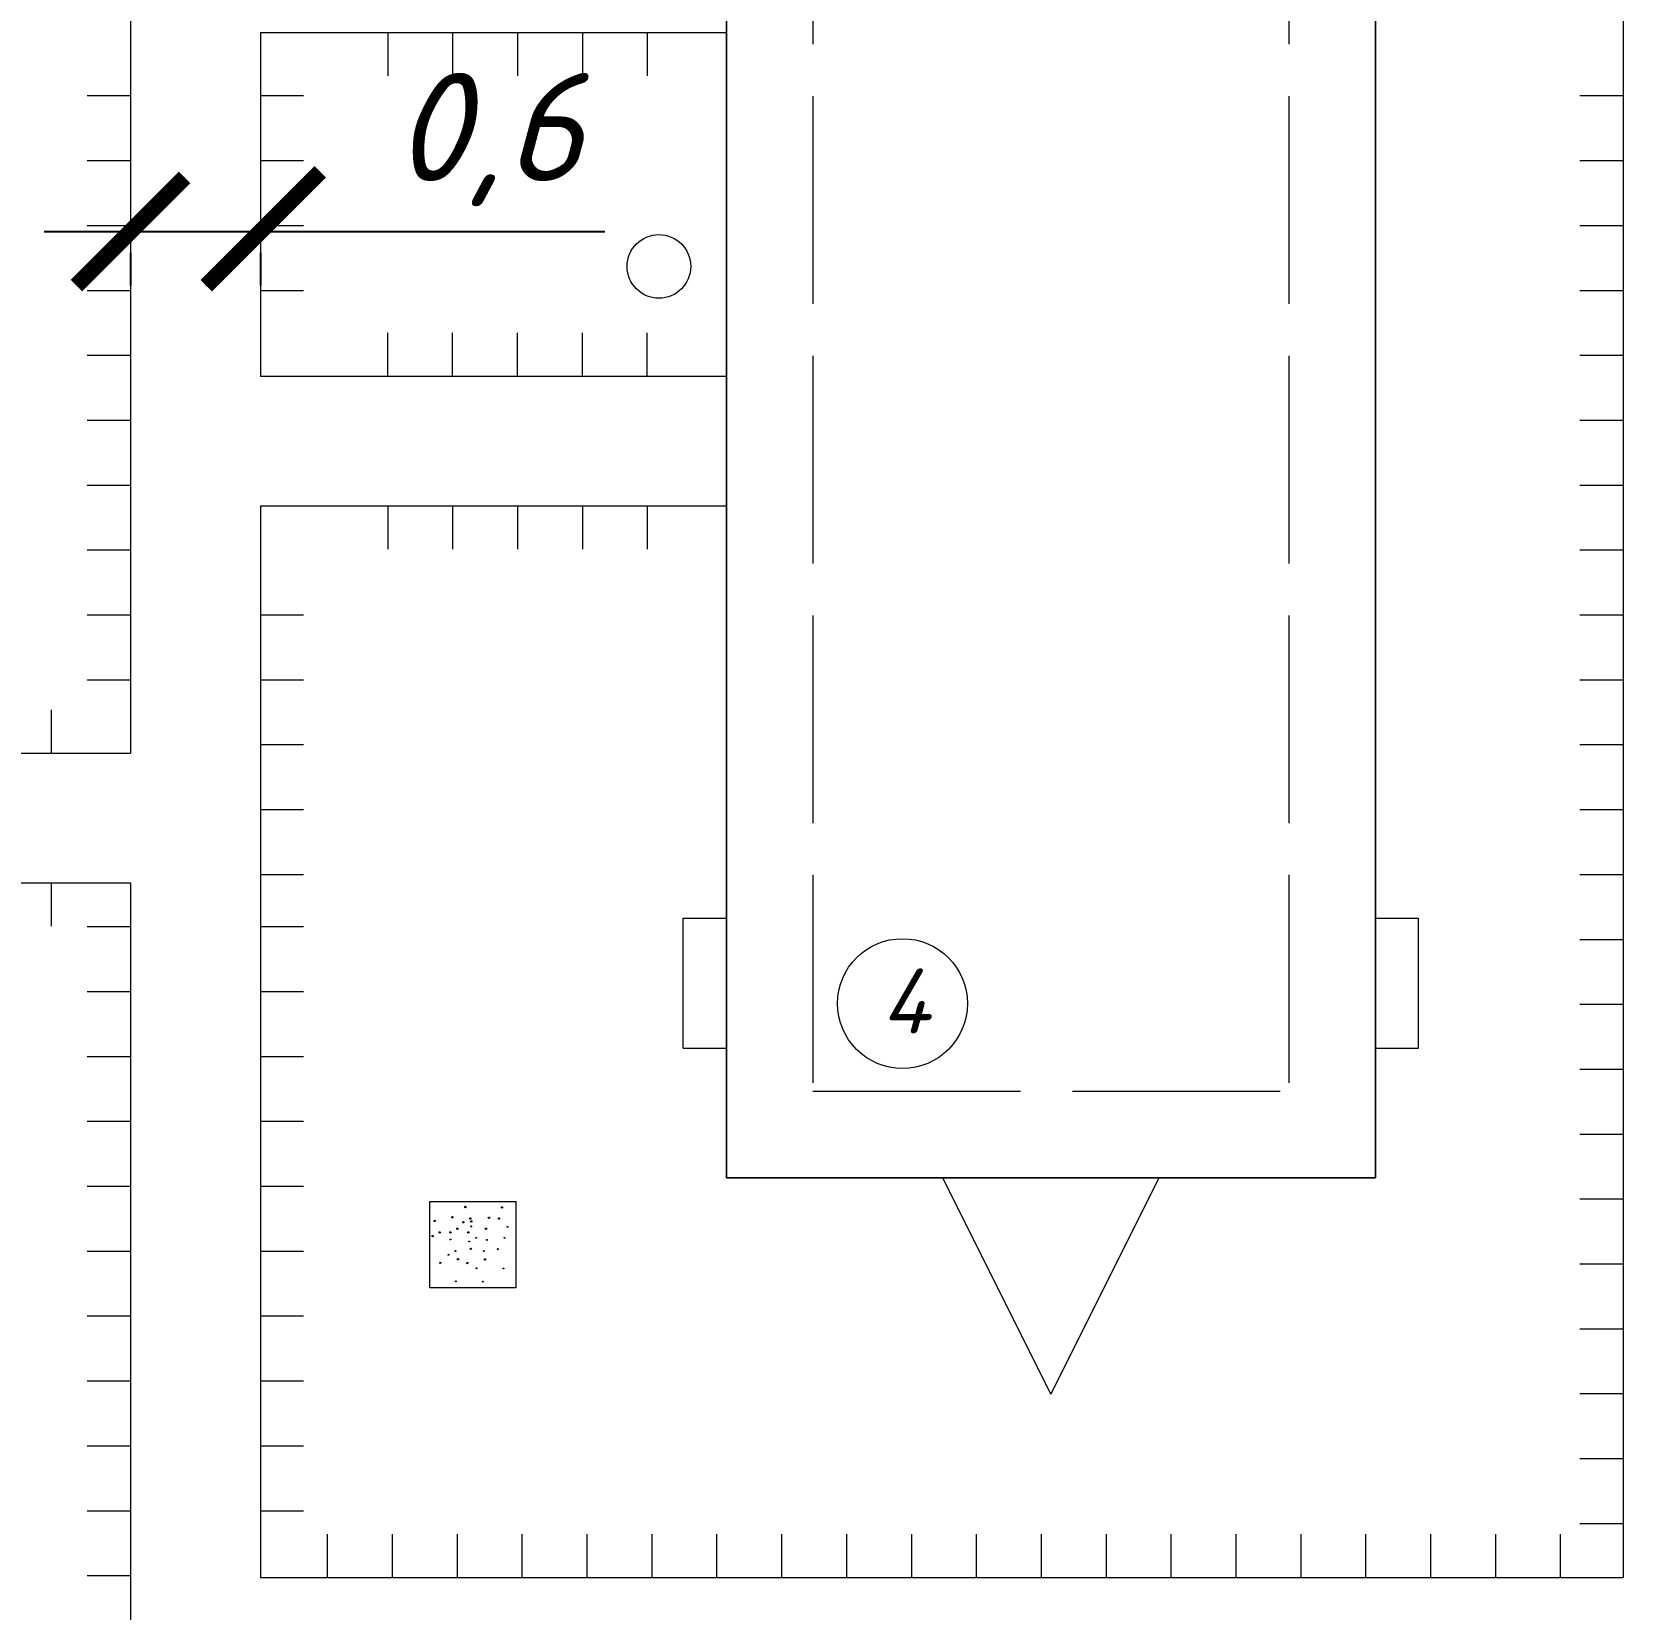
# Model space of a CAD drawing. Header units: millimetres. Extents: x 27137 to 30937, y -4667 to -569.
# Drawn here: x 28857.44 to 28894.23, y -756.13 to -719.68 of the extents above; entities that cross this region are included whole.
import ezdxf

# ---------------------------------------------------------------- set-up
doc = ezdxf.new("R2010")
doc.units = ezdxf.units.MM
doc.header["$LTSCALE"] = 0.4
doc.linetypes.add('ACAD_ISO02W100', pattern=[15, 12, -3])
doc.layers.add('здания', color=7, linetype='Continuous', lineweight=40)
doc.styles.add('Isocpeur', font='isocpeui.ttf', dxfattribs={"height": 2.5})
doc.styles.get("Standard").update_dxf_attribs({"font": 'isocpeui.ttf', "height": 2.5})
doc.dimstyles.new('06', dxfattribs={"dimtxt": 2.5, "dimasz": 2.5, "dimexe": 1.25, "dimexo": 0.625, "dimtad": 1, "dimdec": 0, "dimlfac": 200, "dimtxsty": 'Standard', "dimblk": 'OBLIQUE', "dimcen": 2.5, "dimdle": 2, "dimadec": 0, "dimazin": 0, "dimtfac": 1, "dimtdec": 0, "dimtmove": 0, "dimatfit": 3, "dimldrblk": 'OBLIQUE', "dimfxl": 1, "dimarcsym": 0})

# ---------------------------------------------------------------- blocks, each defined once
blk = doc.blocks.new('_Oblique')
at = {"color": 0, "linetype": 'ByBlock', "lineweight": -2}
blk.add_line((-0.5, -0.5), (0.5, 0.5), dxfattribs=at)
blk = doc.blocks.new('*D581')
at = {"color": 0, "lineweight": -2, "transparency": 16777216}
for p, q in [((28857.726, -724.291), (28862.726, -724.291)), ((28862.726, -724.291), (28870.685, -724.291)), ((28859.726, -724.783), (28859.726, -725.541)), ((28862.726, -724.783), (28862.726, -725.541))]:
    blk.add_line(p, q, dxfattribs=at)
at = {"layer": 'Defpoints', "color": 0, "transparency": 16777216}
for p in [(28859.726, -724.158), (28862.726, -724.158), (28862.726, -724.291)]:
    blk.add_point(p, dxfattribs=at)
at = {"color": 0, "lineweight": -2, "transparency": 16777216, "xscale": 2.5, "yscale": 2.5, "zscale": 2.5, "rotation": 180}
blk.add_blockref('_Oblique', (28859.726, -724.291), dxfattribs=at)
at = {"color": 0, "lineweight": -2, "transparency": 16777216, "xscale": 2.5, "yscale": 2.5, "zscale": 2.5}
blk.add_blockref('_Oblique', (28862.726, -724.291), dxfattribs=at)
at = {"color": 0, "lineweight": 15, "transparency": 16777216, "insert": (28867.988, -722.166), "char_height": 2.5, "attachment_point": 5, "style": 'Isocpeur'}
blk.add_mtext('0,6', dxfattribs=at)
blk = doc.blocks.new('_ArchTick')
at = {"color": 0, "linetype": 'ByBlock', "const_width": 0.15}
blk.add_lwpolyline([(-0.5, -0.5), (0.5, 0.5)], dxfattribs=at)

msp = doc.modelspace()

# ---------------------------------------------------------------- linework, layer by layer
at = {"lineweight": 15}
for p, q in [((28859.726, -691.0345), (28859.726, -736.3471)), ((28894.226, -694.0345), (28894.226, -755.4004)), ((28873.4977, -746.1631), (28873.4977, -701.1631)), ((28873.4977, -701.1631), (28873.4977, -746.1631)), ((28888.4977, -701.1631), (28888.4977, -746.1631)), ((28888.4977, -746.1631), (28888.4977, -701.1631)), ((28862.726, -719.6928), (28862.726, -727.6334)), ((28862.726, -719.6928), (28873.4977, -719.6928)), ((28865.6692, -719.6928), (28865.6692, -720.6928)), ((28865.6692, -719.6928), (28865.6692, -720.6928)), ((28867.1692, -719.6928), (28867.1692, -720.6928)), ((28867.1692, -719.6928), (28867.1692, -720.6928)), ((28868.6692, -719.6928), (28868.6692, -720.6928)), ((28868.6692, -719.6928), (28868.6692, -720.6928)), ((28868.6692, -719.6928), (28868.6692, -720.6928)), ((28868.6692, -719.6928), (28868.6692, -720.6928)), ((28870.1692, -719.6928), (28870.1692, -720.6928)), ((28870.1692, -719.6928), (28870.1692, -720.6928)), ((28871.6692, -719.6928), (28871.6692, -720.6928)), ((28871.6692, -719.6928), (28871.6692, -720.6928)), ((28859.726, -721.1584), (28858.726, -721.1584)), ((28859.726, -721.1584), (28858.726, -721.1584)), ((28859.726, -721.1584), (28858.726, -721.1584)), ((28859.726, -721.1584), (28858.726, -721.1584)), ((28859.726, -721.1584), (28858.726, -721.1584)), ((28859.726, -721.1584), (28858.726, -721.1584)), ((28859.726, -721.1584), (28858.726, -721.1584)), ((28859.726, -721.1584), (28858.726, -721.1584)), ((28859.726, -721.1584), (28858.726, -721.1584)), ((28859.726, -721.1584), (28858.726, -721.1584)), ((28859.726, -721.1584), (28858.726, -721.1584)), ((28863.726, -721.1584), (28862.726, -721.1584)), ((28863.726, -721.1584), (28862.726, -721.1584)), ((28863.726, -721.1584), (28862.726, -721.1584)), ((28863.726, -721.1584), (28862.726, -721.1584)), ((28863.726, -721.1584), (28862.726, -721.1584)), ((28863.726, -721.1584), (28862.726, -721.1584)), ((28863.726, -721.1584), (28862.726, -721.1584)), ((28863.726, -721.1584), (28862.726, -721.1584)), ((28863.726, -721.1584), (28862.726, -721.1584)), ((28863.726, -721.1584), (28862.726, -721.1584)), ((28863.726, -721.1584), (28862.726, -721.1584)), ((28863.726, -721.1584), (28862.726, -721.1584)), ((28863.726, -721.1584), (28862.726, -721.1584)), ((28894.226, -721.1584), (28893.226, -721.1584)), ((28894.226, -721.1584), (28893.226, -721.1584)), ((28894.226, -721.1584), (28893.226, -721.1584)), ((28859.726, -722.6584), (28858.726, -722.6584)), ((28859.726, -722.6584), (28858.726, -722.6584)), ((28859.726, -722.6584), (28858.726, -722.6584)), ((28859.726, -722.6584), (28858.726, -722.6584)), ((28859.726, -722.6584), (28858.726, -722.6584)), ((28859.726, -722.6584), (28858.726, -722.6584)), ((28859.726, -722.6584), (28858.726, -722.6584)), ((28859.726, -722.6584), (28858.726, -722.6584)), ((28863.726, -722.6584), (28862.726, -722.6584)), ((28863.726, -722.6584), (28862.726, -722.6584)), ((28863.726, -722.6584), (28862.726, -722.6584)), ((28863.726, -722.6584), (28862.726, -722.6584)), ((28863.726, -722.6584), (28862.726, -722.6584)), ((28863.726, -722.6584), (28862.726, -722.6584)), ((28863.726, -722.6584), (28862.726, -722.6584)), ((28863.726, -722.6584), (28862.726, -722.6584)), ((28863.726, -722.6584), (28862.726, -722.6584)), ((28863.726, -722.6584), (28862.726, -722.6584)), ((28863.726, -722.6584), (28862.726, -722.6584)), ((28863.726, -722.6584), (28862.726, -722.6584)), ((28863.726, -722.6584), (28862.726, -722.6584)), ((28863.726, -722.6584), (28862.726, -722.6584)), ((28863.726, -722.6584), (28862.726, -722.6584)), ((28863.726, -722.6584), (28862.726, -722.6584)), ((28863.726, -722.6584), (28862.726, -722.6584)), ((28894.226, -722.6584), (28893.226, -722.6584)), ((28894.226, -722.6584), (28893.226, -722.6584)), ((28894.226, -722.6584), (28893.226, -722.6584)), ((28894.226, -722.6584), (28893.226, -722.6584)), ((28894.226, -722.6584), (28893.226, -722.6584)), ((28859.726, -724.1584), (28858.726, -724.1584)), ((28859.726, -724.1584), (28858.726, -724.1584)), ((28859.726, -724.1584), (28858.726, -724.1584)), ((28859.726, -724.1584), (28858.726, -724.1584)), ((28859.726, -724.1584), (28858.726, -724.1584)), ((28859.726, -724.1584), (28858.726, -724.1584)), ((28859.726, -724.1584), (28858.726, -724.1584)), ((28859.726, -724.1584), (28858.726, -724.1584)), ((28863.726, -724.1584), (28862.726, -724.1584)), ((28863.726, -724.1584), (28862.726, -724.1584)), ((28863.726, -724.1584), (28862.726, -724.1584)), ((28863.726, -724.1584), (28862.726, -724.1584)), ((28863.726, -724.1584), (28862.726, -724.1584)), ((28863.726, -724.1584), (28862.726, -724.1584)), ((28863.726, -724.1584), (28862.726, -724.1584)), ((28863.726, -724.1584), (28862.726, -724.1584)), ((28863.726, -724.1584), (28862.726, -724.1584)), ((28863.726, -724.1584), (28862.726, -724.1584)), ((28863.726, -724.1584), (28862.726, -724.1584)), ((28894.226, -724.1584), (28893.226, -724.1584)), ((28894.226, -724.1584), (28893.226, -724.1584)), ((28894.226, -724.1584), (28893.226, -724.1584)), ((28894.226, -724.1584), (28893.226, -724.1584)), ((28894.226, -724.1584), (28893.226, -724.1584)), ((28894.226, -724.1584), (28893.226, -724.1584)), ((28894.226, -724.1584), (28893.226, -724.1584)), ((28894.226, -724.1584), (28893.226, -724.1584)), ((28894.226, -724.1584), (28893.226, -724.1584)), ((28894.226, -724.1584), (28893.226, -724.1584)), ((28894.226, -724.1584), (28893.226, -724.1584)), ((28859.726, -725.6584), (28858.726, -725.6584)), ((28859.726, -725.6584), (28858.726, -725.6584)), ((28859.726, -725.6584), (28858.726, -725.6584)), ((28859.726, -725.6584), (28858.726, -725.6584)), ((28859.726, -725.6584), (28858.726, -725.6584)), ((28859.726, -725.6584), (28858.726, -725.6584)), ((28863.726, -725.6584), (28862.726, -725.6584)), ((28863.726, -725.6584), (28862.726, -725.6584)), ((28863.726, -725.6584), (28862.726, -725.6584)), ((28863.726, -725.6584), (28862.726, -725.6584)), ((28863.726, -725.6584), (28862.726, -725.6584)), ((28863.726, -725.6584), (28862.726, -725.6584)), ((28863.726, -725.6584), (28862.726, -725.6584)), ((28863.726, -725.6584), (28862.726, -725.6584)), ((28863.726, -725.6584), (28862.726, -725.6584)), ((28863.726, -725.6584), (28862.726, -725.6584)), ((28863.726, -725.6584), (28862.726, -725.6584)), ((28863.726, -725.6584), (28862.726, -725.6584)), ((28863.726, -725.6584), (28862.726, -725.6584)), ((28894.226, -725.6584), (28893.226, -725.6584)), ((28894.226, -725.6584), (28893.226, -725.6584)), ((28894.226, -725.6584), (28893.226, -725.6584)), ((28894.226, -725.6584), (28893.226, -725.6584)), ((28894.226, -725.6584), (28893.226, -725.6584)), ((28894.226, -725.6584), (28893.226, -725.6584)), ((28894.226, -725.6584), (28893.226, -725.6584)), ((28894.226, -725.6584), (28893.226, -725.6584)), ((28865.6692, -727.6334), (28865.6692, -726.6334)), ((28865.6692, -727.6334), (28865.6692, -726.6334)), ((28867.1692, -727.6334), (28867.1692, -726.6334)), ((28867.1692, -727.6334), (28867.1692, -726.6334)), ((28868.6692, -727.6334), (28868.6692, -726.6334)), ((28868.6692, -727.6334), (28868.6692, -726.6334)), ((28868.6692, -727.6334), (28868.6692, -726.6334)), ((28868.6692, -727.6334), (28868.6692, -726.6334)), ((28870.1692, -727.6334), (28870.1692, -726.6334)), ((28870.1692, -727.6334), (28870.1692, -726.6334)), ((28871.6692, -727.6334), (28871.6692, -726.6334)), ((28871.6692, -727.6334), (28871.6692, -726.6334)), ((28859.726, -727.1584), (28858.726, -727.1584)), ((28859.726, -727.1584), (28858.726, -727.1584)), ((28859.726, -727.1584), (28858.726, -727.1584)), ((28894.226, -727.1584), (28893.226, -727.1584)), ((28894.226, -727.1584), (28893.226, -727.1584)), ((28894.226, -727.1584), (28893.226, -727.1584)), ((28894.226, -727.1584), (28893.226, -727.1584)), ((28894.226, -727.1584), (28893.226, -727.1584)), ((28894.226, -727.1584), (28893.226, -727.1584)), ((28894.226, -727.1584), (28893.226, -727.1584)), ((28894.226, -727.1584), (28893.226, -727.1584)), ((28862.726, -727.6334), (28873.4977, -727.6334)), ((28859.726, -728.6584), (28858.726, -728.6584)), ((28859.726, -728.6584), (28858.726, -728.6584)), ((28859.726, -728.6584), (28858.726, -728.6584)), ((28859.726, -728.6584), (28858.726, -728.6584)), ((28859.726, -728.6584), (28858.726, -728.6584)), ((28894.226, -728.6584), (28893.226, -728.6584)), ((28894.226, -728.6584), (28893.226, -728.6584)), ((28894.226, -728.6584), (28893.226, -728.6584)), ((28894.226, -728.6584), (28893.226, -728.6584)), ((28894.226, -728.6584), (28893.226, -728.6584)), ((28894.226, -728.6584), (28893.226, -728.6584)), ((28859.726, -730.1584), (28858.726, -730.1584)), ((28859.726, -730.1584), (28858.726, -730.1584)), ((28859.726, -730.1584), (28858.726, -730.1584)), ((28859.726, -730.1584), (28858.726, -730.1584)), ((28859.726, -730.1584), (28858.726, -730.1584)), ((28859.726, -730.1584), (28858.726, -730.1584)), ((28859.726, -730.1584), (28858.726, -730.1584)), ((28859.726, -730.1584), (28858.726, -730.1584)), ((28859.726, -730.1584), (28858.726, -730.1584)), ((28859.726, -730.1584), (28858.726, -730.1584)), ((28859.726, -730.1584), (28858.726, -730.1584)), ((28894.226, -730.1584), (28893.226, -730.1584)), ((28894.226, -730.1584), (28893.226, -730.1584)), ((28894.226, -730.1584), (28893.226, -730.1584)), ((28862.726, -730.6334), (28862.726, -739.3471)), ((28862.726, -730.6334), (28873.4977, -730.6334)), ((28865.6692, -730.6334), (28865.6692, -731.6334)), ((28865.6692, -730.6334), (28865.6692, -731.6334)), ((28867.1692, -730.6334), (28867.1692, -731.6334)), ((28867.1692, -730.6334), (28867.1692, -731.6334)), ((28868.6692, -730.6334), (28868.6692, -731.6334)), ((28868.6692, -730.6334), (28868.6692, -731.6334)), ((28868.6692, -730.6334), (28868.6692, -731.6334)), ((28868.6692, -730.6334), (28868.6692, -731.6334)), ((28870.1692, -730.6334), (28870.1692, -731.6334)), ((28870.1692, -730.6334), (28870.1692, -731.6334)), ((28871.6692, -730.6334), (28871.6692, -731.6334)), ((28871.6692, -730.6334), (28871.6692, -731.6334)), ((28859.726, -731.6584), (28858.726, -731.6584)), ((28859.726, -731.6584), (28858.726, -731.6584)), ((28859.726, -731.6584), (28858.726, -731.6584)), ((28859.726, -731.6584), (28858.726, -731.6584)), ((28859.726, -731.6584), (28858.726, -731.6584)), ((28859.726, -731.6584), (28858.726, -731.6584)), ((28859.726, -731.6584), (28858.726, -731.6584)), ((28859.726, -731.6584), (28858.726, -731.6584)), ((28894.226, -731.6584), (28893.226, -731.6584)), ((28894.226, -731.6584), (28893.226, -731.6584)), ((28894.226, -731.6584), (28893.226, -731.6584)), ((28894.226, -731.6584), (28893.226, -731.6584)), ((28894.226, -731.6584), (28893.226, -731.6584)), ((28859.726, -733.1584), (28858.726, -733.1584)), ((28859.726, -733.1584), (28858.726, -733.1584)), ((28859.726, -733.1584), (28858.726, -733.1584)), ((28859.726, -733.1584), (28858.726, -733.1584)), ((28859.726, -733.1584), (28858.726, -733.1584)), ((28859.726, -733.1584), (28858.726, -733.1584)), ((28859.726, -733.1584), (28858.726, -733.1584)), ((28859.726, -733.1584), (28858.726, -733.1584)), ((28863.726, -733.1584), (28862.726, -733.1584)), ((28863.726, -733.1584), (28862.726, -733.1584)), ((28863.726, -733.1584), (28862.726, -733.1584)), ((28863.726, -733.1584), (28862.726, -733.1584)), ((28863.726, -733.1584), (28862.726, -733.1584)), ((28863.726, -733.1584), (28862.726, -733.1584)), ((28863.726, -733.1584), (28862.726, -733.1584)), ((28863.726, -733.1584), (28862.726, -733.1584)), ((28894.226, -733.1584), (28893.226, -733.1584)), ((28894.226, -733.1584), (28893.226, -733.1584)), ((28894.226, -733.1584), (28893.226, -733.1584)), ((28894.226, -733.1584), (28893.226, -733.1584)), ((28894.226, -733.1584), (28893.226, -733.1584)), ((28894.226, -733.1584), (28893.226, -733.1584)), ((28894.226, -733.1584), (28893.226, -733.1584)), ((28894.226, -733.1584), (28893.226, -733.1584)), ((28894.226, -733.1584), (28893.226, -733.1584)), ((28894.226, -733.1584), (28893.226, -733.1584)), ((28894.226, -733.1584), (28893.226, -733.1584)), ((28894.226, -733.1584), (28893.226, -733.1584)), ((28894.226, -733.1584), (28893.226, -733.1584)), ((28894.226, -733.1584), (28893.226, -733.1584)), ((28894.226, -733.1584), (28893.226, -733.1584)), ((28894.226, -733.1584), (28893.226, -733.1584)), ((28894.226, -733.1584), (28893.226, -733.1584)), ((28894.226, -733.1584), (28893.226, -733.1584)), ((28894.226, -733.1584), (28893.226, -733.1584)), ((28894.226, -733.1584), (28893.226, -733.1584)), ((28894.226, -733.1584), (28893.226, -733.1584)), ((28894.226, -733.1584), (28893.226, -733.1584)), ((28859.726, -734.6584), (28858.726, -734.6584)), ((28859.726, -734.6584), (28858.726, -734.6584)), ((28859.726, -734.6584), (28858.726, -734.6584)), ((28863.726, -734.6584), (28862.726, -734.6584)), ((28863.726, -734.6584), (28862.726, -734.6584)), ((28863.726, -734.6584), (28862.726, -734.6584)), ((28863.726, -734.6584), (28862.726, -734.6584)), ((28863.726, -734.6584), (28862.726, -734.6584)), ((28863.726, -734.6584), (28862.726, -734.6584)), ((28863.726, -734.6584), (28862.726, -734.6584)), ((28863.726, -734.6584), (28862.726, -734.6584)), ((28863.726, -734.6584), (28862.726, -734.6584)), ((28863.726, -734.6584), (28862.726, -734.6584)), ((28863.726, -734.6584), (28862.726, -734.6584)), ((28863.726, -734.6584), (28862.726, -734.6584)), ((28863.726, -734.6584), (28862.726, -734.6584)), ((28863.726, -734.6584), (28862.726, -734.6584)), ((28863.726, -734.6584), (28862.726, -734.6584)), ((28863.726, -734.6584), (28862.726, -734.6584)), ((28863.726, -734.6584), (28862.726, -734.6584)), ((28863.726, -734.6584), (28862.726, -734.6584)), ((28863.726, -734.6584), (28862.726, -734.6584)), ((28863.726, -734.6584), (28862.726, -734.6584)), ((28863.726, -734.6584), (28862.726, -734.6584)), ((28863.726, -734.6584), (28862.726, -734.6584)), ((28894.226, -734.6584), (28893.226, -734.6584)), ((28894.226, -734.6584), (28893.226, -734.6584)), ((28894.226, -734.6584), (28893.226, -734.6584)), ((28894.226, -734.6584), (28893.226, -734.6584)), ((28894.226, -734.6584), (28893.226, -734.6584)), ((28894.226, -734.6584), (28893.226, -734.6584)), ((28894.226, -734.6584), (28893.226, -734.6584)), ((28894.226, -734.6584), (28893.226, -734.6584)), ((28857.8975, -736.3471), (28857.8975, -735.3471)), ((28857.8975, -736.3471), (28857.8975, -735.3471)), ((28820.3975, -736.3471), (28859.726, -736.3471)), ((28863.726, -736.1584), (28862.726, -736.1584)), ((28863.726, -736.1584), (28862.726, -736.1584)), ((28863.726, -736.1584), (28862.726, -736.1584)), ((28863.726, -736.1584), (28862.726, -736.1584)), ((28863.726, -736.1584), (28862.726, -736.1584)), ((28863.726, -736.1584), (28862.726, -736.1584)), ((28863.726, -736.1584), (28862.726, -736.1584)), ((28863.726, -736.1584), (28862.726, -736.1584)), ((28863.726, -736.1584), (28862.726, -736.1584)), ((28863.726, -736.1584), (28862.726, -736.1584)), ((28863.726, -736.1584), (28862.726, -736.1584)), ((28894.226, -736.1584), (28893.226, -736.1584)), ((28894.226, -736.1584), (28893.226, -736.1584)), ((28894.226, -736.1584), (28893.226, -736.1584)), ((28894.226, -736.1584), (28893.226, -736.1584)), ((28894.226, -736.1584), (28893.226, -736.1584)), ((28894.226, -736.1584), (28893.226, -736.1584)), ((28894.226, -736.1584), (28893.226, -736.1584)), ((28894.226, -736.1584), (28893.226, -736.1584)), ((28894.226, -736.1584), (28893.226, -736.1584)), ((28894.226, -736.1584), (28893.226, -736.1584)), ((28894.226, -736.1584), (28893.226, -736.1584)), ((28894.226, -736.1584), (28893.226, -736.1584)), ((28894.226, -736.1584), (28893.226, -736.1584)), ((28894.226, -736.1584), (28893.226, -736.1584)), ((28894.226, -736.1584), (28893.226, -736.1584)), ((28894.226, -736.1584), (28893.226, -736.1584)), ((28894.226, -736.1584), (28893.226, -736.1584)), ((28894.226, -736.1584), (28893.226, -736.1584)), ((28894.226, -736.1584), (28893.226, -736.1584)), ((28863.726, -737.6584), (28862.726, -737.6584)), ((28863.726, -737.6584), (28862.726, -737.6584)), ((28863.726, -737.6584), (28862.726, -737.6584)), ((28863.726, -737.6584), (28862.726, -737.6584)), ((28863.726, -737.6584), (28862.726, -737.6584)), ((28863.726, -737.6584), (28862.726, -737.6584)), ((28863.726, -737.6584), (28862.726, -737.6584)), ((28863.726, -737.6584), (28862.726, -737.6584)), ((28894.226, -737.6584), (28893.226, -737.6584)), ((28894.226, -737.6584), (28893.226, -737.6584)), ((28894.226, -737.6584), (28893.226, -737.6584)), ((28894.226, -737.6584), (28893.226, -737.6584)), ((28894.226, -737.6584), (28893.226, -737.6584)), ((28894.226, -737.6584), (28893.226, -737.6584)), ((28894.226, -737.6584), (28893.226, -737.6584)), ((28894.226, -737.6584), (28893.226, -737.6584)), ((28894.226, -737.6584), (28893.226, -737.6584)), ((28894.226, -737.6584), (28893.226, -737.6584)), ((28894.226, -737.6584), (28893.226, -737.6584)), ((28894.226, -737.6584), (28893.226, -737.6584)), ((28894.226, -737.6584), (28893.226, -737.6584)), ((28894.226, -737.6584), (28893.226, -737.6584)), ((28863.726, -739.1584), (28862.726, -739.1584)), ((28863.726, -739.1584), (28862.726, -739.1584)), ((28863.726, -739.1584), (28862.726, -739.1584)), ((28894.226, -739.1584), (28893.226, -739.1584)), ((28894.226, -739.1584), (28893.226, -739.1584)), ((28894.226, -739.1584), (28893.226, -739.1584)), ((28894.226, -739.1584), (28893.226, -739.1584)), ((28894.226, -739.1584), (28893.226, -739.1584)), ((28894.226, -739.1584), (28893.226, -739.1584)), ((28894.226, -739.1584), (28893.226, -739.1584)), ((28894.226, -739.1584), (28893.226, -739.1584)), ((28894.226, -739.1584), (28893.226, -739.1584)), ((28894.226, -739.1584), (28893.226, -739.1584)), ((28894.226, -739.1584), (28893.226, -739.1584)), ((28820.3975, -739.3471), (28859.726, -739.3471)), ((28857.8975, -740.3471), (28857.8975, -739.3471)), ((28857.8975, -740.3471), (28857.8975, -739.3471)), ((28859.726, -740.3631), (28858.726, -740.3631)), ((28859.726, -740.3631), (28858.726, -740.3631)), ((28859.726, -740.3631), (28858.726, -740.3631)), ((28859.726, -740.3631), (28858.726, -740.3631)), ((28859.726, -740.3631), (28858.726, -740.3631)), ((28859.726, -740.3631), (28858.726, -740.3631)), ((28859.726, -740.3631), (28858.726, -740.3631)), ((28859.726, -740.3631), (28858.726, -740.3631)), ((28863.726, -740.3631), (28862.726, -740.3631)), ((28863.726, -740.3631), (28862.726, -740.3631)), ((28863.726, -740.3631), (28862.726, -740.3631)), ((28863.726, -740.3631), (28862.726, -740.3631)), ((28863.726, -740.3631), (28862.726, -740.3631)), ((28863.726, -740.3631), (28862.726, -740.3631)), ((28863.726, -740.3631), (28862.726, -740.3631)), ((28863.726, -740.3631), (28862.726, -740.3631)), ((28863.726, -740.3631), (28862.726, -740.3631)), ((28863.726, -740.3631), (28862.726, -740.3631)), ((28863.726, -740.3631), (28862.726, -740.3631)), ((28872.4977, -743.1631), (28872.4977, -740.1631)), ((28888.4977, -740.1631), (28889.4977, -740.1631)), ((28889.4977, -743.1631), (28889.4977, -740.1631)), ((28894.226, -740.6584), (28893.226, -740.6584)), ((28894.226, -740.6584), (28893.226, -740.6584)), ((28894.226, -740.6584), (28893.226, -740.6584)), ((28894.226, -740.6584), (28893.226, -740.6584)), ((28894.226, -740.6584), (28893.226, -740.6584)), ((28894.226, -740.6584), (28893.226, -740.6584)), ((28894.226, -740.6584), (28893.226, -740.6584)), ((28894.226, -740.6584), (28893.226, -740.6584)), ((28894.226, -740.6584), (28893.226, -740.6584)), ((28894.226, -740.6584), (28893.226, -740.6584)), ((28894.226, -740.6584), (28893.226, -740.6584)), ((28859.726, -741.8631), (28858.726, -741.8631)), ((28859.726, -741.8631), (28858.726, -741.8631)), ((28859.726, -741.8631), (28858.726, -741.8631)), ((28859.726, -741.8631), (28858.726, -741.8631)), ((28859.726, -741.8631), (28858.726, -741.8631)), ((28859.726, -741.8631), (28858.726, -741.8631)), ((28863.726, -741.8631), (28862.726, -741.8631)), ((28863.726, -741.8631), (28862.726, -741.8631)), ((28863.726, -741.8631), (28862.726, -741.8631)), ((28863.726, -741.8631), (28862.726, -741.8631)), ((28863.726, -741.8631), (28862.726, -741.8631)), ((28863.726, -741.8631), (28862.726, -741.8631)), ((28863.726, -741.8631), (28862.726, -741.8631)), ((28863.726, -741.8631), (28862.726, -741.8631)), ((28863.726, -741.8631), (28862.726, -741.8631)), ((28863.726, -741.8631), (28862.726, -741.8631)), ((28863.726, -741.8631), (28862.726, -741.8631)), ((28863.726, -741.8631), (28862.726, -741.8631)), ((28863.726, -741.8631), (28862.726, -741.8631)), ((28894.226, -742.1584), (28893.226, -742.1584)), ((28894.226, -742.1584), (28893.226, -742.1584)), ((28894.226, -742.1584), (28893.226, -742.1584)), ((28894.226, -742.1584), (28893.226, -742.1584)), ((28894.226, -742.1584), (28893.226, -742.1584)), ((28894.226, -742.1584), (28893.226, -742.1584)), ((28894.226, -742.1584), (28893.226, -742.1584)), ((28894.226, -742.1584), (28893.226, -742.1584)), ((28894.226, -742.1584), (28893.226, -742.1584)), ((28894.226, -742.1584), (28893.226, -742.1584)), ((28894.226, -742.1584), (28893.226, -742.1584)), ((28894.226, -742.1584), (28893.226, -742.1584)), ((28894.226, -742.1584), (28893.226, -742.1584)), ((28894.226, -742.1584), (28893.226, -742.1584)), ((28859.726, -743.3631), (28858.726, -743.3631)), ((28859.726, -743.3631), (28858.726, -743.3631)), ((28859.726, -743.3631), (28858.726, -743.3631)), ((28863.726, -743.3631), (28862.726, -743.3631)), ((28863.726, -743.3631), (28862.726, -743.3631)), ((28863.726, -743.3631), (28862.726, -743.3631)), ((28863.726, -743.3631), (28862.726, -743.3631)), ((28863.726, -743.3631), (28862.726, -743.3631)), ((28863.726, -743.3631), (28862.726, -743.3631)), ((28863.726, -743.3631), (28862.726, -743.3631)), ((28863.726, -743.3631), (28862.726, -743.3631)), ((28863.726, -743.3631), (28862.726, -743.3631)), ((28863.726, -743.3631), (28862.726, -743.3631)), ((28863.726, -743.3631), (28862.726, -743.3631)), ((28863.726, -743.3631), (28862.726, -743.3631)), ((28863.726, -743.3631), (28862.726, -743.3631)), ((28863.726, -743.3631), (28862.726, -743.3631)), ((28872.4977, -743.1631), (28873.4977, -743.1631)), ((28888.4977, -743.1631), (28889.4977, -743.1631)), ((28894.226, -743.6584), (28893.226, -743.6584)), ((28894.226, -743.6584), (28893.226, -743.6584)), ((28894.226, -743.6584), (28893.226, -743.6584)), ((28894.226, -743.6584), (28893.226, -743.6584)), ((28894.226, -743.6584), (28893.226, -743.6584)), ((28894.226, -743.6584), (28893.226, -743.6584)), ((28894.226, -743.6584), (28893.226, -743.6584)), ((28894.226, -743.6584), (28893.226, -743.6584)), ((28894.226, -743.6584), (28893.226, -743.6584)), ((28894.226, -743.6584), (28893.226, -743.6584)), ((28894.226, -743.6584), (28893.226, -743.6584)), ((28894.226, -743.6584), (28893.226, -743.6584)), ((28894.226, -743.6584), (28893.226, -743.6584)), ((28859.726, -744.8631), (28858.726, -744.8631)), ((28859.726, -744.8631), (28858.726, -744.8631)), ((28859.726, -744.8631), (28858.726, -744.8631)), ((28859.726, -744.8631), (28858.726, -744.8631)), ((28859.726, -744.8631), (28858.726, -744.8631)), ((28863.726, -744.8631), (28862.726, -744.8631)), ((28863.726, -744.8631), (28862.726, -744.8631)), ((28863.726, -744.8631), (28862.726, -744.8631)), ((28863.726, -744.8631), (28862.726, -744.8631)), ((28863.726, -744.8631), (28862.726, -744.8631)), ((28863.726, -744.8631), (28862.726, -744.8631)), ((28863.726, -744.8631), (28862.726, -744.8631)), ((28863.726, -744.8631), (28862.726, -744.8631)), ((28894.226, -745.1584), (28893.226, -745.1584)), ((28894.226, -745.1584), (28893.226, -745.1584)), ((28894.226, -745.1584), (28893.226, -745.1584)), ((28894.226, -745.1584), (28893.226, -745.1584)), ((28894.226, -745.1584), (28893.226, -745.1584)), ((28894.226, -745.1584), (28893.226, -745.1584)), ((28894.226, -745.1584), (28893.226, -745.1584)), ((28894.226, -745.1584), (28893.226, -745.1584)), ((28894.226, -745.1584), (28893.226, -745.1584)), ((28894.226, -745.1584), (28893.226, -745.1584)), ((28894.226, -745.1584), (28893.226, -745.1584)), ((28894.226, -745.1584), (28893.226, -745.1584)), ((28894.226, -745.1584), (28893.226, -745.1584)), ((28894.226, -745.1584), (28893.226, -745.1584)), ((28894.226, -745.1584), (28893.226, -745.1584)), ((28894.226, -745.1584), (28893.226, -745.1584)), ((28894.226, -745.1584), (28893.226, -745.1584)), ((28894.226, -745.1584), (28893.226, -745.1584)), ((28894.226, -745.1584), (28893.226, -745.1584)), ((28888.4977, -746.1631), (28873.4977, -746.1631)), ((28873.4977, -746.1631), (28888.4977, -746.1631)), ((28880.9977, -751.1631), (28878.4977, -746.1631)), ((28880.9977, -751.1631), (28883.4977, -746.1631)), ((28886.291, -746.1631), (28881.291, -746.1631)), ((28859.726, -746.3631), (28858.726, -746.3631)), ((28859.726, -746.3631), (28858.726, -746.3631)), ((28859.726, -746.3631), (28858.726, -746.3631)), ((28859.726, -746.3631), (28858.726, -746.3631)), ((28859.726, -746.3631), (28858.726, -746.3631)), ((28859.726, -746.3631), (28858.726, -746.3631)), ((28859.726, -746.3631), (28858.726, -746.3631)), ((28859.726, -746.3631), (28858.726, -746.3631)), ((28859.726, -746.3631), (28858.726, -746.3631)), ((28859.726, -746.3631), (28858.726, -746.3631)), ((28859.726, -746.3631), (28858.726, -746.3631)), ((28863.726, -746.3631), (28862.726, -746.3631)), ((28863.726, -746.3631), (28862.726, -746.3631)), ((28863.726, -746.3631), (28862.726, -746.3631)), ((28863.726, -746.3631), (28862.726, -746.3631)), ((28863.726, -746.3631), (28862.726, -746.3631)), ((28863.726, -746.3631), (28862.726, -746.3631)), ((28863.726, -746.3631), (28862.726, -746.3631)), ((28863.726, -746.3631), (28862.726, -746.3631)), ((28863.726, -746.3631), (28862.726, -746.3631)), ((28863.726, -746.3631), (28862.726, -746.3631)), ((28863.726, -746.3631), (28862.726, -746.3631)), ((28863.726, -746.3631), (28862.726, -746.3631)), ((28863.726, -746.3631), (28862.726, -746.3631)), ((28863.726, -746.3631), (28862.726, -746.3631)), ((28863.726, -746.3631), (28862.726, -746.3631)), ((28863.726, -746.3631), (28862.726, -746.3631)), ((28863.726, -746.3631), (28862.726, -746.3631)), ((28863.726, -746.3631), (28862.726, -746.3631)), ((28863.726, -746.3631), (28862.726, -746.3631)), ((28894.226, -746.6584), (28893.226, -746.6584)), ((28894.226, -746.6584), (28893.226, -746.6584)), ((28894.226, -746.6584), (28893.226, -746.6584)), ((28894.226, -746.6584), (28893.226, -746.6584)), ((28894.226, -746.6584), (28893.226, -746.6584)), ((28894.226, -746.6584), (28893.226, -746.6584)), ((28894.226, -746.6584), (28893.226, -746.6584)), ((28894.226, -746.6584), (28893.226, -746.6584)), ((28894.226, -746.6584), (28893.226, -746.6584)), ((28894.226, -746.6584), (28893.226, -746.6584)), ((28894.226, -746.6584), (28893.226, -746.6584)), ((28894.226, -746.6584), (28893.226, -746.6584)), ((28894.226, -746.6584), (28893.226, -746.6584)), ((28894.226, -746.6584), (28893.226, -746.6584)), ((28866.6409, -748.706), (28866.6409, -746.706)), ((28866.6409, -746.706), (28868.6409, -746.706)), ((28859.726, -747.8631), (28858.726, -747.8631)), ((28859.726, -747.8631), (28858.726, -747.8631)), ((28859.726, -747.8631), (28858.726, -747.8631)), ((28859.726, -747.8631), (28858.726, -747.8631)), ((28859.726, -747.8631), (28858.726, -747.8631)), ((28859.726, -747.8631), (28858.726, -747.8631)), ((28859.726, -747.8631), (28858.726, -747.8631)), ((28859.726, -747.8631), (28858.726, -747.8631)), ((28863.726, -747.8631), (28862.726, -747.8631)), ((28863.726, -747.8631), (28862.726, -747.8631)), ((28863.726, -747.8631), (28862.726, -747.8631)), ((28863.726, -747.8631), (28862.726, -747.8631)), ((28863.726, -747.8631), (28862.726, -747.8631)), ((28863.726, -747.8631), (28862.726, -747.8631)), ((28863.726, -747.8631), (28862.726, -747.8631)), ((28863.726, -747.8631), (28862.726, -747.8631)), ((28863.726, -747.8631), (28862.726, -747.8631)), ((28863.726, -747.8631), (28862.726, -747.8631)), ((28863.726, -747.8631), (28862.726, -747.8631)), ((28863.726, -747.8631), (28862.726, -747.8631)), ((28863.726, -747.8631), (28862.726, -747.8631)), ((28863.726, -747.8631), (28862.726, -747.8631)), ((28863.726, -747.8631), (28862.726, -747.8631)), ((28863.726, -747.8631), (28862.726, -747.8631)), ((28863.726, -747.8631), (28862.726, -747.8631)), ((28863.726, -747.8631), (28862.726, -747.8631)), ((28863.726, -747.8631), (28862.726, -747.8631)), ((28894.226, -748.1584), (28893.226, -748.1584)), ((28894.226, -748.1584), (28893.226, -748.1584)), ((28894.226, -748.1584), (28893.226, -748.1584)), ((28894.226, -748.1584), (28893.226, -748.1584)), ((28894.226, -748.1584), (28893.226, -748.1584)), ((28894.226, -748.1584), (28893.226, -748.1584)), ((28894.226, -748.1584), (28893.226, -748.1584)), ((28894.226, -748.1584), (28893.226, -748.1584)), ((28894.226, -748.1584), (28893.226, -748.1584)), ((28894.226, -748.1584), (28893.226, -748.1584)), ((28894.226, -748.1584), (28893.226, -748.1584)), ((28868.6409, -748.706), (28866.6409, -748.706)), ((28859.726, -749.3631), (28858.726, -749.3631)), ((28859.726, -749.3631), (28858.726, -749.3631)), ((28859.726, -749.3631), (28858.726, -749.3631)), ((28859.726, -749.3631), (28858.726, -749.3631)), ((28859.726, -749.3631), (28858.726, -749.3631)), ((28859.726, -749.3631), (28858.726, -749.3631)), ((28859.726, -749.3631), (28858.726, -749.3631)), ((28859.726, -749.3631), (28858.726, -749.3631)), ((28863.726, -749.3631), (28862.726, -749.3631)), ((28863.726, -749.3631), (28862.726, -749.3631)), ((28863.726, -749.3631), (28862.726, -749.3631)), ((28863.726, -749.3631), (28862.726, -749.3631)), ((28863.726, -749.3631), (28862.726, -749.3631)), ((28863.726, -749.3631), (28862.726, -749.3631)), ((28863.726, -749.3631), (28862.726, -749.3631)), ((28863.726, -749.3631), (28862.726, -749.3631)), ((28863.726, -749.3631), (28862.726, -749.3631)), ((28863.726, -749.3631), (28862.726, -749.3631)), ((28863.726, -749.3631), (28862.726, -749.3631)), ((28863.726, -749.3631), (28862.726, -749.3631)), ((28863.726, -749.3631), (28862.726, -749.3631)), ((28863.726, -749.3631), (28862.726, -749.3631)), ((28863.726, -749.3631), (28862.726, -749.3631)), ((28863.726, -749.3631), (28862.726, -749.3631)), ((28863.726, -749.3631), (28862.726, -749.3631)), ((28863.726, -749.3631), (28862.726, -749.3631)), ((28863.726, -749.3631), (28862.726, -749.3631)), ((28863.726, -749.3631), (28862.726, -749.3631)), ((28863.726, -749.3631), (28862.726, -749.3631)), ((28863.726, -749.3631), (28862.726, -749.3631)), ((28863.726, -749.3631), (28862.726, -749.3631)), ((28863.726, -749.3631), (28862.726, -749.3631)), ((28863.726, -749.3631), (28862.726, -749.3631)), ((28863.726, -749.3631), (28862.726, -749.3631)), ((28863.726, -749.3631), (28862.726, -749.3631)), ((28894.226, -749.6584), (28893.226, -749.6584)), ((28894.226, -749.6584), (28893.226, -749.6584)), ((28894.226, -749.6584), (28893.226, -749.6584)), ((28894.226, -749.6584), (28893.226, -749.6584)), ((28894.226, -749.6584), (28893.226, -749.6584)), ((28894.226, -749.6584), (28893.226, -749.6584)), ((28894.226, -749.6584), (28893.226, -749.6584)), ((28894.226, -749.6584), (28893.226, -749.6584)), ((28894.226, -749.6584), (28893.226, -749.6584)), ((28894.226, -749.6584), (28893.226, -749.6584)), ((28894.226, -749.6584), (28893.226, -749.6584)), ((28859.726, -750.8631), (28858.726, -750.8631)), ((28859.726, -750.8631), (28858.726, -750.8631)), ((28859.726, -750.8631), (28858.726, -750.8631)), ((28859.726, -750.8631), (28858.726, -750.8631)), ((28859.726, -750.8631), (28858.726, -750.8631)), ((28859.726, -750.8631), (28858.726, -750.8631)), ((28859.726, -750.8631), (28858.726, -750.8631)), ((28859.726, -750.8631), (28858.726, -750.8631)), ((28863.726, -750.8631), (28862.726, -750.8631)), ((28863.726, -750.8631), (28862.726, -750.8631)), ((28863.726, -750.8631), (28862.726, -750.8631)), ((28863.726, -750.8631), (28862.726, -750.8631)), ((28863.726, -750.8631), (28862.726, -750.8631)), ((28863.726, -750.8631), (28862.726, -750.8631)), ((28863.726, -750.8631), (28862.726, -750.8631)), ((28863.726, -750.8631), (28862.726, -750.8631)), ((28863.726, -750.8631), (28862.726, -750.8631)), ((28863.726, -750.8631), (28862.726, -750.8631)), ((28863.726, -750.8631), (28862.726, -750.8631)), ((28863.726, -750.8631), (28862.726, -750.8631)), ((28863.726, -750.8631), (28862.726, -750.8631)), ((28863.726, -750.8631), (28862.726, -750.8631)), ((28894.226, -751.1584), (28893.226, -751.1584)), ((28894.226, -751.1584), (28893.226, -751.1584)), ((28894.226, -751.1584), (28893.226, -751.1584)), ((28894.226, -751.1584), (28893.226, -751.1584)), ((28894.226, -751.1584), (28893.226, -751.1584)), ((28894.226, -751.1584), (28893.226, -751.1584)), ((28894.226, -751.1584), (28893.226, -751.1584)), ((28894.226, -751.1584), (28893.226, -751.1584)), ((28894.226, -751.1584), (28893.226, -751.1584)), ((28894.226, -751.1584), (28893.226, -751.1584)), ((28894.226, -751.1584), (28893.226, -751.1584)), ((28894.226, -751.1584), (28893.226, -751.1584)), ((28894.226, -751.1584), (28893.226, -751.1584)), ((28894.226, -751.1584), (28893.226, -751.1584)), ((28859.726, -752.3631), (28858.726, -752.3631)), ((28859.726, -752.3631), (28858.726, -752.3631)), ((28859.726, -752.3631), (28858.726, -752.3631)), ((28859.726, -752.3631), (28858.726, -752.3631)), ((28859.726, -752.3631), (28858.726, -752.3631)), ((28859.726, -752.3631), (28858.726, -752.3631)), ((28859.726, -752.3631), (28858.726, -752.3631)), ((28859.726, -752.3631), (28858.726, -752.3631)), ((28859.726, -752.3631), (28858.726, -752.3631)), ((28859.726, -752.3631), (28858.726, -752.3631)), ((28859.726, -752.3631), (28858.726, -752.3631)), ((28863.726, -752.3631), (28862.726, -752.3631)), ((28863.726, -752.3631), (28862.726, -752.3631)), ((28863.726, -752.3631), (28862.726, -752.3631)), ((28863.726, -752.3631), (28862.726, -752.3631)), ((28863.726, -752.3631), (28862.726, -752.3631)), ((28863.726, -752.3631), (28862.726, -752.3631)), ((28863.726, -752.3631), (28862.726, -752.3631)), ((28863.726, -752.3631), (28862.726, -752.3631)), ((28894.226, -752.6584), (28893.226, -752.6584)), ((28894.226, -752.6584), (28893.226, -752.6584)), ((28894.226, -752.6584), (28893.226, -752.6584)), ((28894.226, -752.6584), (28893.226, -752.6584)), ((28894.226, -752.6584), (28893.226, -752.6584)), ((28859.726, -753.8631), (28858.726, -753.8631)), ((28859.726, -753.8631), (28858.726, -753.8631)), ((28859.726, -753.8631), (28858.726, -753.8631)), ((28859.726, -753.8631), (28858.726, -753.8631)), ((28859.726, -753.8631), (28858.726, -753.8631)), ((28859.726, -753.8631), (28858.726, -753.8631)), ((28859.726, -753.8631), (28858.726, -753.8631)), ((28859.726, -753.8631), (28858.726, -753.8631)), ((28863.726, -753.8631), (28862.726, -753.8631)), ((28863.726, -753.8631), (28862.726, -753.8631)), ((28863.726, -753.8631), (28862.726, -753.8631)), ((28864.2802, -755.4004), (28864.2802, -754.4004)), ((28864.2802, -755.4004), (28864.2802, -754.4004)), ((28865.7802, -755.4004), (28865.7802, -754.4004)), ((28865.7802, -755.4004), (28865.7802, -754.4004)), ((28867.2802, -755.4004), (28867.2802, -754.4004)), ((28867.2802, -755.4004), (28867.2802, -754.4004)), ((28868.7802, -755.4004), (28868.7802, -754.4004)), ((28870.2802, -755.4004), (28870.2802, -754.4004)), ((28870.2802, -755.4004), (28870.2802, -754.4004)), ((28871.7802, -755.4004), (28871.7802, -754.4004)), ((28871.7802, -755.4004), (28871.7802, -754.4004)), ((28871.7802, -755.4004), (28871.7802, -754.4004)), ((28871.7802, -755.4004), (28871.7802, -754.4004)), ((28873.2802, -755.4004), (28873.2802, -754.4004)), ((28873.2802, -755.4004), (28873.2802, -754.4004)), ((28873.2802, -755.4004), (28873.2802, -754.4004)), ((28873.2802, -755.4004), (28873.2802, -754.4004)), ((28874.7802, -755.4004), (28874.7802, -754.4004)), ((28874.7802, -755.4004), (28874.7802, -754.4004)), ((28874.7802, -755.4004), (28874.7802, -754.4004)), ((28874.7802, -755.4004), (28874.7802, -754.4004)), ((28876.2802, -755.4004), (28876.2802, -754.4004)), ((28876.2802, -755.4004), (28876.2802, -754.4004)), ((28876.2802, -755.4004), (28876.2802, -754.4004)), ((28876.2802, -755.4004), (28876.2802, -754.4004)), ((28877.7802, -755.4004), (28877.7802, -754.4004)), ((28877.7802, -755.4004), (28877.7802, -754.4004)), ((28877.7802, -755.4004), (28877.7802, -754.4004)), ((28877.7802, -755.4004), (28877.7802, -754.4004)), ((28879.2802, -755.4004), (28879.2802, -754.4004)), ((28879.2802, -755.4004), (28879.2802, -754.4004)), ((28879.2802, -755.4004), (28879.2802, -754.4004)), ((28879.2802, -755.4004), (28879.2802, -754.4004)), ((28880.7802, -755.4004), (28880.7802, -754.4004)), ((28880.7802, -755.4004), (28880.7802, -754.4004)), ((28880.7802, -755.4004), (28880.7802, -754.4004)), ((28882.2802, -755.4004), (28882.2802, -754.4004)), ((28882.2802, -755.4004), (28882.2802, -754.4004)), ((28883.7802, -755.4004), (28883.7802, -754.4004)), ((28883.7802, -755.4004), (28883.7802, -754.4004)), ((28883.7802, -755.4004), (28883.7802, -754.4004)), ((28883.7802, -755.4004), (28883.7802, -754.4004)), ((28885.2802, -755.4004), (28885.2802, -754.4004)), ((28885.2802, -755.4004), (28885.2802, -754.4004)), ((28886.7802, -755.4004), (28886.7802, -754.4004)), ((28886.7802, -755.4004), (28886.7802, -754.4004)), ((28888.2802, -755.4004), (28888.2802, -754.4004)), ((28888.2802, -755.4004), (28888.2802, -754.4004)), ((28889.7802, -755.4004), (28889.7802, -754.4004)), ((28889.7802, -755.4004), (28889.7802, -754.4004)), ((28891.2802, -755.4004), (28891.2802, -754.4004)), ((28891.2802, -755.4004), (28891.2802, -754.4004)), ((28892.7802, -755.4004), (28892.7802, -754.4004)), ((28892.7802, -755.4004), (28892.7802, -754.4004)), ((28894.226, -754.1584), (28893.226, -754.1584)), ((28894.226, -754.1584), (28893.226, -754.1584)), ((28894.226, -754.1584), (28893.226, -754.1584)), ((28894.226, -754.1584), (28893.226, -754.1584)), ((28894.226, -754.1584), (28893.226, -754.1584)), ((28894.226, -754.1584), (28893.226, -754.1584)), ((28894.226, -754.1584), (28893.226, -754.1584)), ((28894.226, -754.1584), (28893.226, -754.1584)), ((28894.226, -754.1584), (28893.226, -754.1584)), ((28894.226, -754.1584), (28893.226, -754.1584)), ((28894.226, -754.1584), (28893.226, -754.1584)), ((28859.726, -755.3631), (28858.726, -755.3631)), ((28859.726, -755.3631), (28858.726, -755.3631)), ((28859.726, -755.3631), (28858.726, -755.3631)), ((28859.726, -755.3631), (28858.726, -755.3631)), ((28859.726, -755.3631), (28858.726, -755.3631)), ((28859.726, -755.3631), (28858.726, -755.3631)), ((28859.726, -755.3631), (28858.726, -755.3631)), ((28859.726, -755.3631), (28858.726, -755.3631)), ((28862.726, -755.4004), (28894.226, -755.4004))]:
    msp.add_line(p, q, dxfattribs=at)
at = {"linetype": 'ACAD_ISO02W100', "lineweight": 15}
for p, q in [((28875.4977, -703.1631), (28875.4977, -744.1631)), ((28886.4977, -703.1631), (28886.4977, -744.1631)), ((28875.4977, -744.1631), (28886.4977, -744.1631))]:
    msp.add_line(p, q, dxfattribs=at)
at = {"lineweight": 15, "ltscale": 0.5}
for p, q in [((28873.4977, -723.6631), (28873.4977, -746.1631)), ((28873.4977, -723.6631), (28873.4977, -746.1631)), ((28859.726, -739.3471), (28859.726, -758.4004)), ((28862.726, -739.3471), (28862.726, -753.9817)), ((28872.4977, -740.1631), (28873.4977, -740.1631)), ((28873.4977, -746.1631), (28873.4977, -746.1631)), ((28868.6409, -748.706), (28868.6409, -746.706)), ((28862.726, -753.9817), (28862.726, -755.4004))]:
    msp.add_line(p, q, dxfattribs=at)
at = {"lineweight": 15}
for centre, radius in [((28871.9381, -725.0978), 0.7344), ((28877.5674, -742.135), 1.5), ((28867.465, -746.8367), 0.0157), ((28868.309, -746.8472), 0.0157), ((28866.7574, -747.1582), 0.0157), ((28866.8727, -747.4245), 0.0157), ((28867.1191, -747.4253), 0.0157), ((28867.1663, -747.0743), 0.0157), ((28867.2816, -747.3407), 0.0157), ((28867.4178, -747.1877), 0.0157), ((28867.5318, -747.4245), 0.0157), ((28867.5804, -747.103), 0.0157), ((28867.5961, -747.2839), 0.0105), ((28867.6014, -747.1686), 0.0157), ((28867.9407, -747.3407), 0.0157), ((28868.0103, -747.0848), 0.0157), ((28868.2395, -747.103), 0.0157), ((28868.4401, -747.2944), 0.0105), ((28866.7102, -747.5092), 0.0157), ((28867.1191, -747.5877), 0.0105), ((28867.549, -747.6349), 0.0105), ((28867.5908, -747.8059), 0.0157), ((28867.7115, -747.5503), 0.0105), ((28867.9631, -747.5982), 0.0105), ((28868.3706, -747.5503), 0.0105), ((28866.8832, -748.1273), 0.0157), ((28867.0719, -747.9387), 0.0105), ((28867.2344, -747.8541), 0.0105), ((28867.2921, -748.0435), 0.0157), ((28867.507, -748.1326), 0.0157), ((28867.8936, -747.8541), 0.0105), ((28867.9159, -748.0488), 0.0157), ((28868.2147, -747.8111), 0.0157), ((28867.7219, -748.2531), 0.0105), ((28868.3458, -748.2583), 0.0105), ((28867.2449, -748.5569), 0.0105), ((28867.8687, -748.5622), 0.0105)]:
    msp.add_circle(centre, radius, dxfattribs=at)

# ---------------------------------------------------------------- block references
at = {"layer": 'здания', "color": 7, "lineweight": 20, "xscale": 2.5, "yscale": 2.5, "zscale": 2.5, "rotation": 180}
for p in [(28862.8583, -724.1584), (28859.726, -724.2907), (28862.7237, -724.293)]:
    msp.add_blockref('_ArchTick', p, dxfattribs=at)

# ---------------------------------------------------------------- texts
at = {"lineweight": 15, "insert": (28877.0666, -741.3264), "char_height": 1.5, "attachment_point": 1, "style": 'Isocpeur'}
msp.add_mtext_dynamic_manual_height_columns('4', width=1.525272, gutter_width=12.5, heights=[0], dxfattribs=at)

# ---------------------------------------------------------------- dimensions: what is measured, and where the dimension line sits
at = {"lineweight": 15}
dim = msp.add_linear_dim(base=(28862.726, -724.2907), p1=(28859.726, -724.1584), p2=(28862.726, -724.1584), angle=360, text='0,6', dimstyle='06', override={"dimtxsty": 'Isocpeur'}, dxfattribs=at)
dim.commit()
dim.dimension.update_dxf_attribs({"geometry": '*D581', "text_midpoint": (28867.9878, -724.2907), "dimtype": 161})

doc.saveas('drawing.dxf')
